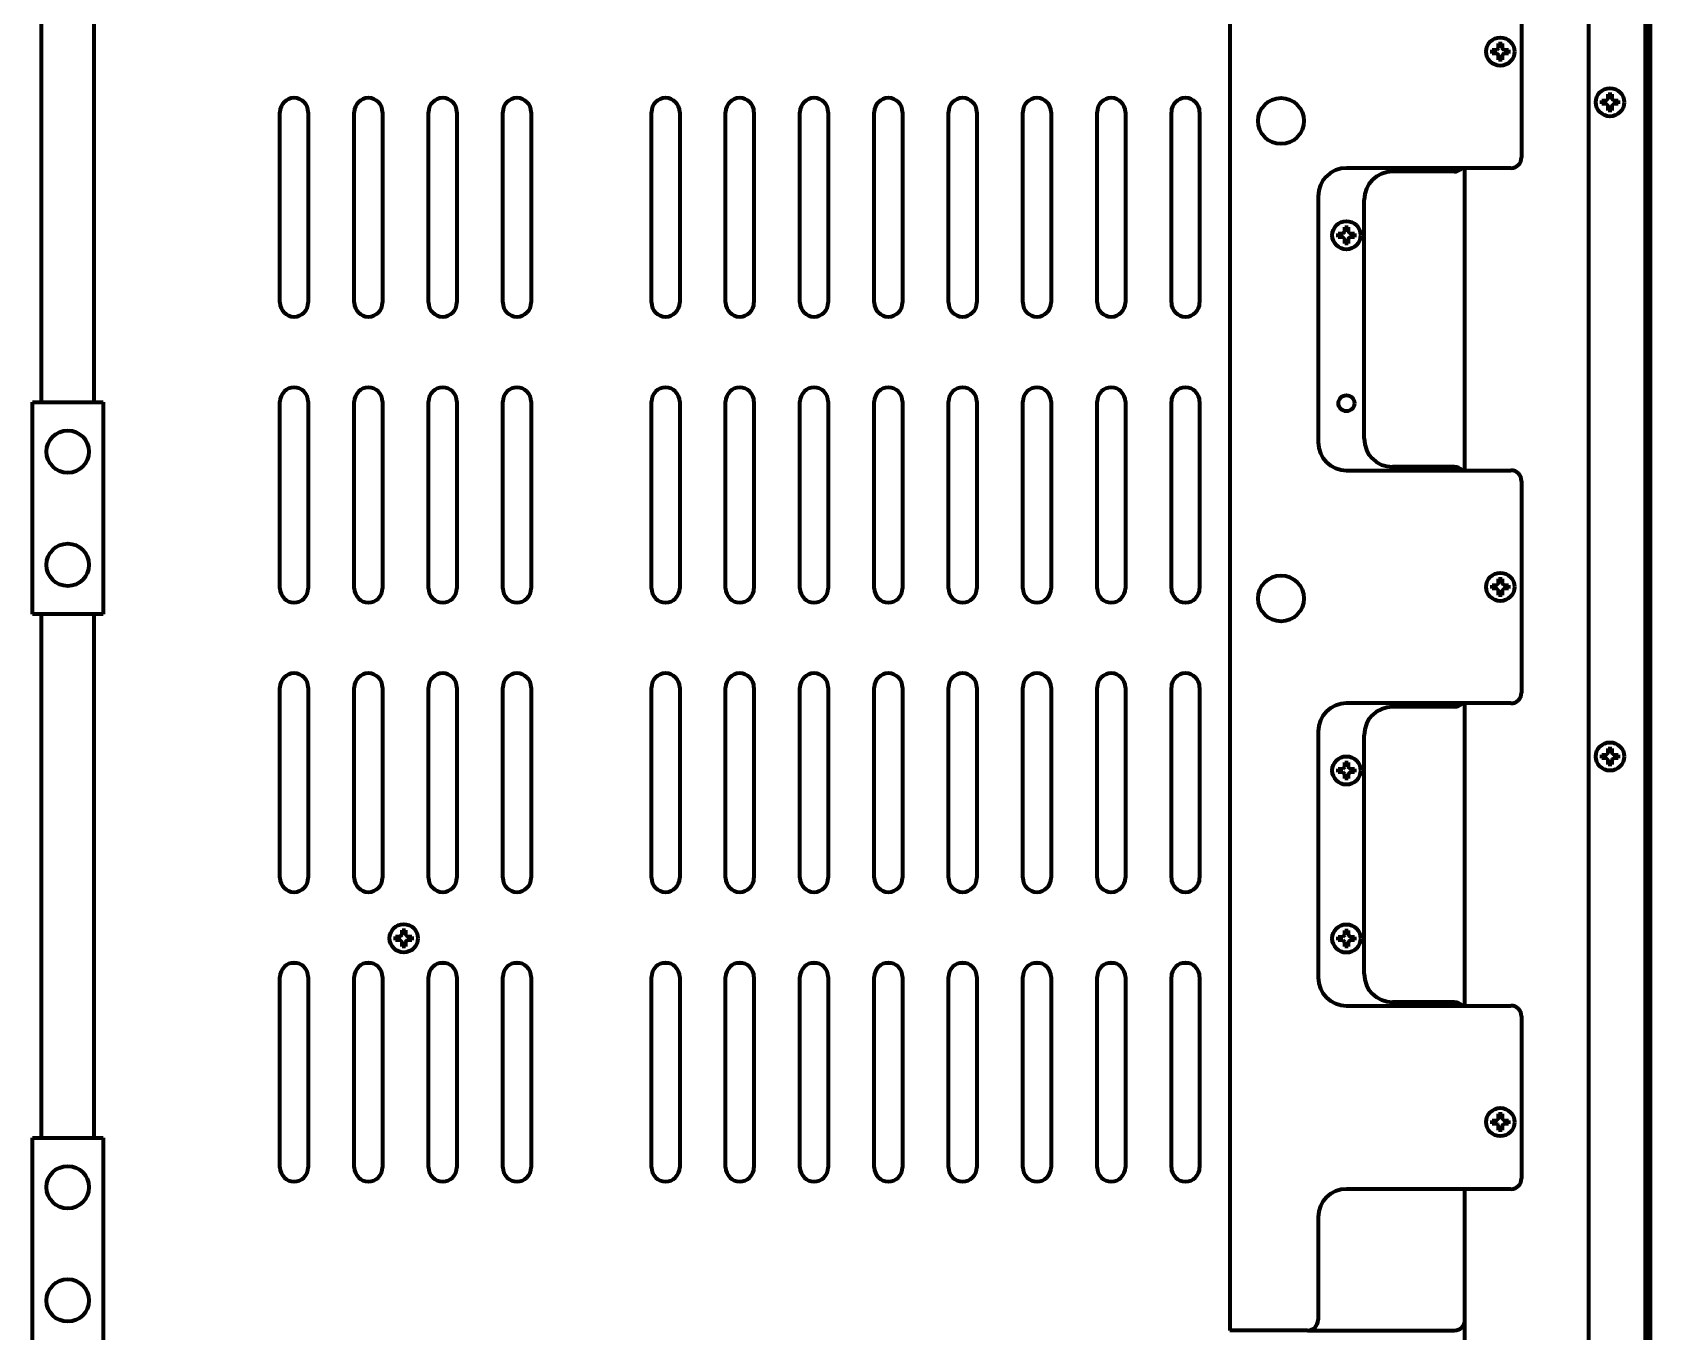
# Model space of a CAD drawing. Header units: inches. Extents: x -3022 to 7311, y 343 to 5680.
# Drawn here: x 3199.9 to 3657.4, y 4887.3 to 5254.6 of the extents above; entities that cross this region are included whole.
import ezdxf

# ---------------------------------------------------------------- set-up
doc = ezdxf.new("R2010")
doc.units = ezdxf.units.IN

msp = doc.modelspace()

# ---------------------------------------------------------------- linework, layer by layer
at = {"linetype": 'Continuous', "lineweight": 70}
for p, q in [((3538.42, 5510.9), (3538.42, 4887.6)), ((3656.74, 5496.1), (3656.74, 4926.13)), ((3657.42, 4925.13), (3657.42, 5499.1)), ((3655.92, 4622.11), (3655.92, 5426.1)), ((3639.92, 4622.11), (3639.92, 5424.1)), ((3620.92, 5279.12), (3620.92, 5219.28)), ((3612.62, 5249.2), (3612.62, 5249.7)), ((3612.62, 5248.7), (3612.62, 5249.2)), ((3617.22, 5249.7), (3617.22, 5249.2)), ((3617.22, 5249.2), (3617.22, 5248.7)), ((3643.62, 5234.9), (3643.62, 5235.4)), ((3643.62, 5234.4), (3643.62, 5234.9)), ((3648.22, 5235.4), (3648.22, 5234.9)), ((3648.22, 5234.9), (3648.22, 5234.4)), ((3269.92, 5178.24), (3269.92, 5232.1)), ((3277.92, 5232.1), (3277.92, 5178.24)), ((3290.92, 5178.24), (3290.92, 5232.1)), ((3298.92, 5232.1), (3298.92, 5178.24)), ((3311.92, 5178.24), (3311.92, 5232.1)), ((3319.92, 5232.1), (3319.92, 5178.24)), ((3332.92, 5178.24), (3332.92, 5232.1)), ((3340.92, 5232.1), (3340.92, 5178.24)), ((3374.92, 5178.24), (3374.92, 5232.1)), ((3382.92, 5232.1), (3382.92, 5178.24)), ((3395.92, 5178.24), (3395.92, 5232.1)), ((3403.92, 5232.1), (3403.92, 5178.24)), ((3416.92, 5178.24), (3416.92, 5232.1)), ((3424.92, 5232.1), (3424.92, 5178.24)), ((3437.92, 5178.24), (3437.92, 5232.1)), ((3445.92, 5232.1), (3445.92, 5178.24)), ((3458.92, 5178.24), (3458.92, 5232.1)), ((3466.92, 5232.1), (3466.92, 5178.24)), ((3479.92, 5178.24), (3479.92, 5232.1)), ((3487.92, 5232.1), (3487.92, 5178.24)), ((3500.92, 5178.24), (3500.92, 5232.1)), ((3508.92, 5232.1), (3508.92, 5178.24)), ((3521.92, 5178.24), (3521.92, 5232.1)), ((3529.92, 5232.1), (3529.92, 5178.24)), ((3617.92, 5216.28), (3571.42, 5216.28)), ((3604.92, 5130.77), (3604.92, 5216.27)), ((3601.92, 5215.28), (3584.42, 5215.28)), ((3563.42, 5208.28), (3563.42, 5138.78)), ((3576.42, 5139.78), (3576.42, 5207.28)), ((3569.12, 5197.28), (3569.12, 5197.78)), ((3569.12, 5196.78), (3569.12, 5197.28)), ((3573.72, 5197.78), (3573.72, 5197.28)), ((3573.72, 5197.28), (3573.72, 5196.78)), ((3199.92, 5150.1), (3201.62, 5150.1)), ((3199.92, 5090.1), (3199.92, 5150.1)), ((3201.62, 5150.1), (3218.22, 5150.1)), ((3218.22, 5150.1), (3219.92, 5150.1)), ((3219.92, 5150.1), (3219.92, 5090.1)), ((3269.92, 5097.43), (3269.92, 5150.24)), ((3277.92, 5150.24), (3277.92, 5097.43)), ((3290.92, 5097.43), (3290.92, 5150.24)), ((3298.92, 5150.24), (3298.92, 5097.43)), ((3311.92, 5097.43), (3311.92, 5150.24)), ((3319.92, 5150.24), (3319.92, 5097.43)), ((3332.92, 5097.43), (3332.92, 5150.24)), ((3340.92, 5150.24), (3340.92, 5097.43)), ((3374.92, 5097.43), (3374.92, 5150.24)), ((3382.92, 5150.24), (3382.92, 5097.43)), ((3395.92, 5097.43), (3395.92, 5150.24)), ((3403.92, 5150.24), (3403.92, 5097.43)), ((3416.92, 5097.43), (3416.92, 5150.24)), ((3424.92, 5150.24), (3424.92, 5097.43)), ((3437.92, 5097.43), (3437.92, 5150.24)), ((3445.92, 5150.24), (3445.92, 5097.43)), ((3458.92, 5097.43), (3458.92, 5150.24)), ((3466.92, 5150.24), (3466.92, 5097.43)), ((3479.92, 5097.43), (3479.92, 5150.24)), ((3487.92, 5150.24), (3487.92, 5097.43)), ((3500.92, 5097.43), (3500.92, 5150.24)), ((3508.92, 5150.24), (3508.92, 5097.43)), ((3521.92, 5097.43), (3521.92, 5150.24)), ((3529.92, 5150.24), (3529.92, 5097.43)), ((3571.42, 5130.78), (3617.92, 5130.78)), ((3601.92, 5131.78), (3584.42, 5131.78)), ((3620.92, 5127.78), (3620.92, 5067.94)), ((3612.62, 5097.86), (3612.62, 5098.36)), ((3612.62, 5097.36), (3612.62, 5097.86)), ((3617.22, 5098.36), (3617.22, 5097.86)), ((3617.22, 5097.86), (3617.22, 5097.36)), ((3201.62, 5090.1), (3199.92, 5090.1)), ((3218.22, 5090.1), (3201.62, 5090.1)), ((3219.92, 5090.1), (3218.22, 5090.1)), ((3269.92, 5015.57), (3269.92, 5069.43)), ((3277.92, 5069.43), (3277.92, 5015.57)), ((3290.92, 5015.57), (3290.92, 5069.43)), ((3298.92, 5069.43), (3298.92, 5015.57)), ((3311.92, 5015.57), (3311.92, 5069.43)), ((3319.92, 5069.43), (3319.92, 5015.57)), ((3332.92, 5015.57), (3332.92, 5069.43)), ((3340.92, 5069.43), (3340.92, 5015.57)), ((3374.92, 5015.57), (3374.92, 5069.43)), ((3382.92, 5069.43), (3382.92, 5015.57)), ((3395.92, 5015.57), (3395.92, 5069.43)), ((3403.92, 5069.43), (3403.92, 5015.57)), ((3416.92, 5015.57), (3416.92, 5069.43)), ((3424.92, 5069.43), (3424.92, 5015.57)), ((3437.92, 5015.57), (3437.92, 5069.43)), ((3445.92, 5069.43), (3445.92, 5015.57)), ((3458.92, 5015.57), (3458.92, 5069.43)), ((3466.92, 5069.43), (3466.92, 5015.57)), ((3479.92, 5015.57), (3479.92, 5069.43)), ((3487.92, 5069.43), (3487.92, 5015.57)), ((3500.92, 5015.57), (3500.92, 5069.43)), ((3508.92, 5069.43), (3508.92, 5015.57)), ((3521.92, 5015.57), (3521.92, 5069.43)), ((3529.92, 5069.43), (3529.92, 5015.57)), ((3617.92, 5064.94), (3571.42, 5064.94)), ((3604.92, 4979.43), (3604.92, 5064.92)), ((3601.92, 5063.94), (3584.42, 5063.94)), ((3563.42, 5056.94), (3563.42, 4987.44)), ((3576.42, 4988.44), (3576.42, 5055.94)), ((3569.12, 5045.94), (3569.12, 5046.44)), ((3573.72, 5046.44), (3573.72, 5045.94)), ((3643.62, 5049.9), (3643.62, 5050.4)), ((3643.62, 5049.4), (3643.62, 5049.9)), ((3648.22, 5050.4), (3648.22, 5049.9)), ((3648.22, 5049.9), (3648.22, 5049.4)), ((3569.12, 5045.44), (3569.12, 5045.94)), ((3573.72, 5045.94), (3573.72, 5045.44)), ((3302.62, 4998.5), (3302.62, 4999)), ((3302.62, 4998), (3302.62, 4998.5)), ((3307.22, 4999), (3307.22, 4998.5)), ((3307.22, 4998.5), (3307.22, 4998)), ((3569.12, 4998.44), (3569.12, 4998.94)), ((3569.12, 4997.94), (3569.12, 4998.44)), ((3573.72, 4998.94), (3573.72, 4998.44)), ((3573.72, 4998.44), (3573.72, 4997.94)), ((3274.65, 4991.5), (3273.17, 4991.5)), ((3295.65, 4991.5), (3294.16, 4991.5)), ((3316.66, 4991.5), (3315.16, 4991.5)), ((3337.66, 4991.5), (3336.17, 4991.5)), ((3379.66, 4991.5), (3378.16, 4991.5)), ((3400.66, 4991.5), (3399.17, 4991.5)), ((3421.65, 4991.5), (3420.17, 4991.5)), ((3442.65, 4991.5), (3441.17, 4991.5)), ((3463.66, 4991.5), (3462.16, 4991.5)), ((3484.66, 4991.5), (3483.17, 4991.5)), ((3505.65, 4991.5), (3504.17, 4991.5)), ((3526.65, 4991.5), (3525.16, 4991.5)), ((3269.92, 4933.71), (3269.92, 4987.57)), ((3277.92, 4987.57), (3277.92, 4933.71)), ((3290.92, 4933.71), (3290.92, 4987.57)), ((3298.92, 4987.57), (3298.92, 4933.71)), ((3311.92, 4933.71), (3311.92, 4987.57)), ((3319.92, 4987.57), (3319.92, 4933.71)), ((3332.92, 4933.71), (3332.92, 4987.57)), ((3340.92, 4987.57), (3340.92, 4933.71)), ((3374.92, 4933.71), (3374.92, 4987.57)), ((3382.92, 4987.57), (3382.92, 4933.71)), ((3395.92, 4933.71), (3395.92, 4987.57)), ((3403.92, 4987.57), (3403.92, 4933.71)), ((3416.92, 4933.71), (3416.92, 4987.57)), ((3424.92, 4987.57), (3424.92, 4933.71)), ((3437.92, 4933.71), (3437.92, 4987.57)), ((3445.92, 4987.57), (3445.92, 4933.71)), ((3458.92, 4933.71), (3458.92, 4987.57)), ((3466.92, 4987.57), (3466.92, 4933.71)), ((3479.92, 4933.71), (3479.92, 4987.57)), ((3487.92, 4987.57), (3487.92, 4933.71)), ((3500.92, 4933.71), (3500.92, 4987.57)), ((3508.92, 4987.57), (3508.92, 4933.71)), ((3521.92, 4933.71), (3521.92, 4987.57)), ((3529.92, 4987.57), (3529.92, 4933.71)), ((3571.42, 4979.44), (3617.92, 4979.44)), ((3601.92, 4980.44), (3584.42, 4980.44)), ((3620.92, 4976.44), (3620.92, 4930.6)), ((3612.62, 4946.52), (3612.62, 4947.02)), ((3612.62, 4946.02), (3612.62, 4946.52)), ((3617.22, 4947.02), (3617.22, 4946.52)), ((3617.22, 4946.52), (3617.22, 4946.02)), ((3199.92, 4942.1), (3201.62, 4942.1)), ((3199.92, 4882.1), (3199.92, 4942.1)), ((3201.62, 4942.1), (3218.22, 4942.1)), ((3218.22, 4942.1), (3219.92, 4942.1)), ((3219.92, 4942.1), (3219.92, 4882.1)), ((3617.92, 4927.6), (3571.42, 4927.6)), ((3604.92, 4622.1), (3604.92, 4927.61)), ((3655.92, 4925.13), (3656.79, 4925.13)), ((3655.92, 4925.1), (3656.79, 4925.1)), ((3656.74, 4924.1), (3656.74, 4622.1)), ((3657.42, 4925.13), (3656.79, 4925.13)), ((3657.42, 4925.1), (3656.79, 4925.1)), ((3657.42, 4925.13), (3657.42, 4925.13)), ((3657.42, 4925.1), (3657.42, 4925.1)), ((3657.42, 4622.1), (3657.42, 4925.1)), ((3563.42, 4919.6), (3563.42, 4890.6)), ((3544.42, 4887.6), (3538.42, 4887.6)), ((3560.42, 4887.6), (3544.42, 4887.6)), ((3560.42, 4887.6), (3601.92, 4887.6))]:
    msp.add_line(p, q, dxfattribs=at)
for centre, radius in [((3614.92, 5249.2), 4), ((3645.92, 5234.9), 4), ((3552.92, 5229.6), 6.5), ((3571.42, 5197.28), 4), ((3571.42, 5149.78), 2.25), ((3209.92, 5136.1), 6), ((3209.92, 5104.1), 6), ((3614.92, 5097.86), 4), ((3552.92, 5094.6), 6.5), ((3645.92, 5049.9), 4), ((3571.42, 5045.94), 4), ((3304.92, 4998.5), 4), ((3571.42, 4998.44), 4), ((3614.92, 4946.52), 4), ((3209.92, 4928.1), 6), ((3209.92, 4896.1), 6)]:
    msp.add_circle(centre, radius, dxfattribs=at)
for centre, radius, start, end in [((3273.92, 5232.1), 4, 0, 180), ((3294.92, 5232.1), 4, 0, 180), ((3315.92, 5232.1), 4, 0, 180), ((3336.92, 5232.1), 4, 0, 180), ((3378.92, 5232.1), 4, 0, 180), ((3399.92, 5232.1), 4, 0, 180), ((3420.92, 5232.1), 4, 0, 180), ((3441.92, 5232.1), 4, 0, 180), ((3462.92, 5232.1), 4, 0, 180), ((3483.92, 5232.1), 4, 0, 180), ((3504.92, 5232.1), 4, 0, 180), ((3525.92, 5232.1), 4, 0, 180), ((3571.42, 5208.28), 8, 90, 180), ((3601.92, 5218.28), 3, 270, 318.1584), ((3617.92, 5219.28), 3, 270, 0), ((3584.42, 5207.28), 8, 90, 180), ((3273.92, 5178.24), 4, 180, 0), ((3294.92, 5178.24), 4, 180, 0), ((3315.92, 5178.24), 4, 180, 0), ((3336.92, 5178.24), 4, 180, 0), ((3378.92, 5178.24), 4, 180, 0), ((3399.92, 5178.24), 4, 180, 0), ((3420.92, 5178.24), 4, 180, 0), ((3441.92, 5178.24), 4, 180, 0), ((3462.92, 5178.24), 4, 180, 0), ((3483.92, 5178.24), 4, 180, 0), ((3504.92, 5178.24), 4, 180, 0), ((3525.92, 5178.24), 4, 180, 0), ((3273.92, 5150.24), 4, 0, 180), ((3294.92, 5150.24), 4, 0, 180), ((3315.92, 5150.24), 4, 0, 180), ((3336.92, 5150.24), 4, 0, 180), ((3378.92, 5150.24), 4, 0, 180), ((3399.92, 5150.24), 4, 0, 180), ((3420.92, 5150.24), 4, 0, 180), ((3441.92, 5150.24), 4, 0, 180), ((3462.92, 5150.24), 4, 0, 180), ((3483.92, 5150.24), 4, 0, 180), ((3504.92, 5150.24), 4, 0, 180), ((3525.92, 5150.24), 4, 0, 180), ((3571.42, 5138.78), 8, 180, 270), ((3584.42, 5139.78), 8, 180, 270), ((3601.92, 5128.78), 3, 41.8106, 90), ((3617.92, 5127.78), 3, 0, 90), ((3273.92, 5097.43), 4, 180, 0), ((3294.92, 5097.43), 4, 180, 0), ((3315.92, 5097.43), 4, 180, 0), ((3336.92, 5097.43), 4, 180, 0), ((3378.92, 5097.43), 4, 180, 0), ((3399.92, 5097.43), 4, 180, 0), ((3420.92, 5097.43), 4, 180, 0), ((3441.92, 5097.43), 4, 180, 0), ((3462.92, 5097.43), 4, 180, 0), ((3483.92, 5097.43), 4, 180, 0), ((3504.92, 5097.43), 4, 180, 0), ((3525.92, 5097.43), 4, 180, 0), ((3273.92, 5069.43), 4, 0, 180), ((3294.92, 5069.43), 4, 0, 180), ((3315.92, 5069.43), 4, 0, 180), ((3336.92, 5069.43), 4, 0, 180), ((3378.92, 5069.43), 4, 0, 180), ((3399.92, 5069.43), 4, 0, 180), ((3420.92, 5069.43), 4, 0, 180), ((3441.92, 5069.43), 4, 0, 180), ((3462.92, 5069.43), 4, 0, 180), ((3483.92, 5069.43), 4, 0, 180), ((3504.92, 5069.43), 4, 0, 180), ((3525.92, 5069.43), 4, 0, 180), ((3571.42, 5056.94), 8, 90, 180), ((3601.92, 5066.94), 3, 270, 318.1584), ((3617.92, 5067.94), 3, 270, 0), ((3584.42, 5055.94), 8, 90, 180), ((3273.92, 5015.57), 4, 180, 0), ((3294.92, 5015.57), 4, 180, 0), ((3315.92, 5015.57), 4, 180, 0), ((3336.92, 5015.57), 4, 180, 0), ((3378.92, 5015.57), 4, 180, 0), ((3399.92, 5015.57), 4, 180, 0), ((3420.92, 5015.57), 4, 180, 0), ((3441.92, 5015.57), 4, 180, 0), ((3462.92, 5015.57), 4, 180, 0), ((3483.92, 5015.57), 4, 180, 0), ((3504.92, 5015.57), 4, 180, 0), ((3525.92, 5015.57), 4, 180, 0), ((3273.92, 4987.57), 4, 0, 180), ((3294.92, 4987.57), 4, 0, 180), ((3315.92, 4987.57), 4, 0, 180), ((3336.92, 4987.57), 4, 0, 180), ((3378.92, 4987.57), 4, 0, 180), ((3399.92, 4987.57), 4, 0, 180), ((3420.92, 4987.57), 4, 0, 180), ((3441.92, 4987.57), 4, 0, 180), ((3462.92, 4987.57), 4, 0, 180), ((3483.92, 4987.57), 4, 0, 180), ((3504.92, 4987.57), 4, 0, 180), ((3525.92, 4987.57), 4, 0, 180), ((3571.42, 4987.44), 8, 180, 270), ((3584.42, 4988.44), 8, 180, 270), ((3601.92, 4977.44), 3, 41.8106, 90), ((3617.92, 4976.44), 3, 0, 90), ((3273.92, 4933.71), 4, 180, 0), ((3294.92, 4933.71), 4, 180, 0), ((3315.92, 4933.71), 4, 180, 0), ((3336.92, 4933.71), 4, 180, 0), ((3378.92, 4933.71), 4, 180, 0), ((3399.92, 4933.71), 4, 180, 0), ((3420.92, 4933.71), 4, 180, 0), ((3441.92, 4933.71), 4, 180, 0), ((3462.92, 4933.71), 4, 180, 0), ((3483.92, 4933.71), 4, 180, 0), ((3504.92, 4933.71), 4, 180, 0), ((3525.92, 4933.71), 4, 180, 0), ((3571.42, 4919.6), 8, 90, 180), ((3617.92, 4930.6), 3, 270, 0), ((3560.42, 4890.6), 3, 270, 0), ((3601.92, 4890.6), 3, 270, 0)]:
    msp.add_arc(centre, radius, start, end, dxfattribs=at)
for centre, start_param, end_param in [((3656.79, 4926.13), 1.570796, 3.141593), ((3656.79, 4924.1), 0, 1.570796)]:
    msp.add_ellipse(centre, major_axis=(0, 1), ratio=0.052336, start_param=start_param, end_param=end_param, dxfattribs=at)
for points, knots in [([(3202.42, 5306.59), (3202.42, 5301.48), (3202.42, 5287.4), (3202.42, 5265.36), (3202.42, 5241.44), (3202.42, 5220.41), (3202.42, 5202.05), (3202.42, 5185.38), (3202.42, 5170.37), (3202.42, 5158.6), (3202.42, 5152.14), (3202.42, 5150.1)], [0, 0, 0, 0, 0.097982, 0.269911, 0.422504, 0.556507, 0.673158, 0.774364, 0.876066, 0.960909, 1, 1, 1, 1]), ([(3217.42, 5150.1), (3217.42, 5155.13), (3217.42, 5167.38), (3217.42, 5186.38), (3217.42, 5208.12), (3217.42, 5231.56), (3217.42, 5258.33), (3217.42, 5283.71), (3217.42, 5300.2), (3217.42, 5306.59)], [0, 0, 0, 0, 0.096478, 0.234774, 0.364273, 0.513298, 0.684052, 0.877415, 1, 1, 1, 1]), ([(3612.62, 5249.7), (3612.82, 5249.7), (3613.03, 5249.7), (3613.36, 5249.7), (3613.47, 5249.7), (3613.69, 5249.7), (3613.8, 5249.7), (3613.92, 5249.7)], [0, 0, 0, 0, 0.5, 0.5, 0.75, 0.75, 1, 1, 1, 1]), ([(3614.42, 5246.9), (3614.42, 5247.1), (3614.42, 5247.31), (3614.42, 5247.63), (3614.42, 5247.74), (3614.42, 5247.97), (3614.42, 5248.08), (3614.42, 5248.2)], [0, 0, 0, 0, 0.5, 0.5, 0.75, 0.75, 1, 1, 1, 1]), ([(3615.42, 5251.5), (3615.42, 5251.29), (3615.42, 5251.08), (3615.42, 5250.76), (3615.42, 5250.65), (3615.42, 5250.42), (3615.42, 5250.31), (3615.42, 5250.2)], [0, 0, 0, 0, 0.5, 0.5, 0.75, 0.75, 1, 1, 1, 1]), ([(3617.22, 5248.7), (3617.02, 5248.7), (3616.81, 5248.7), (3616.48, 5248.7), (3616.37, 5248.7), (3616.15, 5248.7), (3616.03, 5248.7), (3615.92, 5248.7)], [0, 0, 0, 0, 0.5, 0.5, 0.75, 0.75, 1, 1, 1, 1]), ([(3643.62, 5235.4), (3643.82, 5235.4), (3644.03, 5235.4), (3644.36, 5235.4), (3644.47, 5235.4), (3644.69, 5235.4), (3644.8, 5235.4), (3644.92, 5235.4)], [0, 0, 0, 0, 0.5, 0.5, 0.75, 0.75, 1, 1, 1, 1]), ([(3645.42, 5232.6), (3645.42, 5232.8), (3645.42, 5233.01), (3645.42, 5233.34), (3645.42, 5233.45), (3645.42, 5233.67), (3645.42, 5233.78), (3645.42, 5233.9)], [0, 0, 0, 0, 0.5, 0.5, 0.75, 0.75, 1, 1, 1, 1]), ([(3646.42, 5237.2), (3646.42, 5237), (3646.42, 5236.79), (3646.42, 5236.46), (3646.42, 5236.35), (3646.42, 5236.13), (3646.42, 5236.01), (3646.42, 5235.9)], [0, 0, 0, 0, 0.5, 0.5, 0.75, 0.75, 1, 1, 1, 1]), ([(3648.22, 5234.4), (3648.02, 5234.4), (3647.81, 5234.4), (3647.48, 5234.4), (3647.37, 5234.4), (3647.15, 5234.4), (3647.03, 5234.4), (3646.92, 5234.4)], [0, 0, 0, 0, 0.5, 0.5, 0.75, 0.75, 1, 1, 1, 1]), ([(3569.12, 5197.78), (3569.32, 5197.78), (3569.53, 5197.78), (3569.86, 5197.78), (3569.97, 5197.78), (3570.19, 5197.78), (3570.3, 5197.78), (3570.42, 5197.78)], [0, 0, 0, 0, 0.5, 0.5, 0.75, 0.75, 1, 1, 1, 1]), ([(3571.92, 5199.58), (3571.92, 5199.37), (3571.92, 5199.16), (3571.92, 5198.84), (3571.92, 5198.73), (3571.92, 5198.51), (3571.92, 5198.39), (3571.92, 5198.28)], [0, 0, 0, 0, 0.5, 0.5, 0.75, 0.75, 1, 1, 1, 1]), ([(3570.92, 5194.98), (3570.92, 5195.18), (3570.92, 5195.39), (3570.92, 5195.71), (3570.92, 5195.82), (3570.92, 5196.05), (3570.92, 5196.16), (3570.92, 5196.28)], [0, 0, 0, 0, 0.5, 0.5, 0.75, 0.75, 1, 1, 1, 1]), ([(3573.72, 5196.78), (3573.52, 5196.78), (3573.31, 5196.78), (3572.98, 5196.78), (3572.87, 5196.78), (3572.65, 5196.78), (3572.53, 5196.78), (3572.42, 5196.78)], [0, 0, 0, 0, 0.5, 0.5, 0.75, 0.75, 1, 1, 1, 1]), ([(3612.62, 5098.36), (3612.82, 5098.36), (3613.03, 5098.36), (3613.36, 5098.36), (3613.47, 5098.36), (3613.69, 5098.36), (3613.8, 5098.36), (3613.92, 5098.36)], [0, 0, 0, 0, 0.5, 0.5, 0.75, 0.75, 1, 1, 1, 1]), ([(3614.42, 5095.56), (3614.42, 5095.76), (3614.42, 5095.97), (3614.42, 5096.3), (3614.42, 5096.41), (3614.42, 5096.63), (3614.42, 5096.74), (3614.42, 5096.86)], [0, 0, 0, 0, 0.5, 0.5, 0.75, 0.75, 1, 1, 1, 1]), ([(3615.42, 5100.16), (3615.42, 5099.96), (3615.42, 5099.75), (3615.42, 5099.42), (3615.42, 5099.31), (3615.42, 5099.09), (3615.42, 5098.97), (3615.42, 5098.86)], [0, 0, 0, 0, 0.5, 0.5, 0.75, 0.75, 1, 1, 1, 1]), ([(3617.22, 5097.36), (3617.02, 5097.36), (3616.81, 5097.36), (3616.48, 5097.36), (3616.37, 5097.36), (3616.15, 5097.36), (3616.03, 5097.36), (3615.92, 5097.36)], [0, 0, 0, 0, 0.5, 0.5, 0.75, 0.75, 1, 1, 1, 1]), ([(3202.42, 5090.1), (3202.42, 5088.15), (3202.42, 5070.13), (3202.42, 5041.64), (3202.42, 5004.58), (3202.42, 4973.27), (3202.42, 4952.43), (3202.42, 4942.1)], [0, 0, 0, 0, 0.039438, 0.365346, 0.577506, 0.790692, 1, 1, 1, 1]), ([(3217.42, 4942.1), (3217.42, 4951.07), (3217.42, 4976.43), (3217.42, 5010.99), (3217.42, 5045.6), (3217.42, 5069.57), (3217.42, 5084.34), (3217.42, 5090.1)], [0, 0, 0, 0, 0.181844, 0.514055, 0.700602, 0.883305, 1, 1, 1, 1]), ([(3646.42, 5052.2), (3646.42, 5052), (3646.42, 5051.79), (3646.42, 5051.46), (3646.42, 5051.35), (3646.42, 5051.13), (3646.42, 5051.01), (3646.42, 5050.9)], [0, 0, 0, 0, 0.5, 0.5, 0.75, 0.75, 1, 1, 1, 1]), ([(3569.12, 5046.44), (3569.32, 5046.44), (3569.53, 5046.44), (3569.86, 5046.44), (3569.97, 5046.44), (3570.19, 5046.44), (3570.3, 5046.44), (3570.42, 5046.44)], [0, 0, 0, 0, 0.5, 0.5, 0.75, 0.75, 1, 1, 1, 1]), ([(3571.92, 5048.24), (3571.92, 5048.03), (3571.92, 5047.82), (3571.92, 5047.5), (3571.92, 5047.39), (3571.92, 5047.17), (3571.92, 5047.05), (3571.92, 5046.94)], [0, 0, 0, 0, 0.5, 0.5, 0.75, 0.75, 1, 1, 1, 1]), ([(3643.62, 5050.4), (3643.82, 5050.4), (3644.03, 5050.4), (3644.36, 5050.4), (3644.47, 5050.4), (3644.69, 5050.4), (3644.8, 5050.4), (3644.92, 5050.4)], [0, 0, 0, 0, 0.5, 0.5, 0.75, 0.75, 1, 1, 1, 1]), ([(3645.42, 5047.6), (3645.42, 5047.8), (3645.42, 5048.01), (3645.42, 5048.34), (3645.42, 5048.45), (3645.42, 5048.67), (3645.42, 5048.78), (3645.42, 5048.9)], [0, 0, 0, 0, 0.5, 0.5, 0.75, 0.75, 1, 1, 1, 1]), ([(3648.22, 5049.4), (3648.02, 5049.4), (3647.81, 5049.4), (3647.48, 5049.4), (3647.37, 5049.4), (3647.15, 5049.4), (3647.03, 5049.4), (3646.92, 5049.4)], [0, 0, 0, 0, 0.5, 0.5, 0.75, 0.75, 1, 1, 1, 1]), ([(3570.92, 5043.64), (3570.92, 5043.84), (3570.92, 5044.05), (3570.92, 5044.37), (3570.92, 5044.48), (3570.92, 5044.71), (3570.92, 5044.82), (3570.92, 5044.94)], [0, 0, 0, 0, 0.5, 0.5, 0.75, 0.75, 1, 1, 1, 1]), ([(3573.72, 5045.44), (3573.52, 5045.44), (3573.31, 5045.44), (3572.98, 5045.44), (3572.87, 5045.44), (3572.65, 5045.44), (3572.53, 5045.44), (3572.42, 5045.44)], [0, 0, 0, 0, 0.5, 0.5, 0.75, 0.75, 1, 1, 1, 1]), ([(3305.42, 5000.8), (3305.42, 5000.6), (3305.42, 5000.39), (3305.42, 5000.06), (3305.42, 4999.95), (3305.42, 4999.73), (3305.42, 4999.61), (3305.42, 4999.5)], [0, 0, 0, 0, 0.5, 0.5, 0.75, 0.75, 1, 1, 1, 1]), ([(3571.92, 5000.74), (3571.92, 5000.54), (3571.92, 5000.33), (3571.92, 5000), (3571.92, 4999.89), (3571.92, 4999.67), (3571.92, 4999.55), (3571.92, 4999.44)], [0, 0, 0, 0, 0.5, 0.5, 0.75, 0.75, 1, 1, 1, 1]), ([(3302.62, 4999), (3302.82, 4999), (3303.03, 4999), (3303.36, 4999), (3303.47, 4999), (3303.69, 4999), (3303.8, 4999), (3303.92, 4999)], [0, 0, 0, 0, 0.5, 0.5, 0.75, 0.75, 1, 1, 1, 1]), ([(3304.42, 4996.2), (3304.42, 4996.4), (3304.42, 4996.61), (3304.42, 4996.94), (3304.42, 4997.05), (3304.42, 4997.27), (3304.42, 4997.38), (3304.42, 4997.5)], [0, 0, 0, 0, 0.5, 0.5, 0.75, 0.75, 1, 1, 1, 1]), ([(3307.22, 4998), (3307.02, 4998), (3306.81, 4998), (3306.48, 4998), (3306.37, 4998), (3306.15, 4998), (3306.03, 4998), (3305.92, 4998)], [0, 0, 0, 0, 0.5, 0.5, 0.75, 0.75, 1, 1, 1, 1]), ([(3569.12, 4998.94), (3569.32, 4998.94), (3569.53, 4998.94), (3569.86, 4998.94), (3569.97, 4998.94), (3570.19, 4998.94), (3570.3, 4998.94), (3570.42, 4998.94)], [0, 0, 0, 0, 0.5, 0.5, 0.75, 0.75, 1, 1, 1, 1]), ([(3570.92, 4996.14), (3570.92, 4996.34), (3570.92, 4996.55), (3570.92, 4996.88), (3570.92, 4996.99), (3570.92, 4997.21), (3570.92, 4997.32), (3570.92, 4997.44)], [0, 0, 0, 0, 0.5, 0.5, 0.75, 0.75, 1, 1, 1, 1]), ([(3573.72, 4997.94), (3573.52, 4997.94), (3573.31, 4997.94), (3572.98, 4997.94), (3572.87, 4997.94), (3572.65, 4997.94), (3572.53, 4997.94), (3572.42, 4997.94)], [0, 0, 0, 0, 0.5, 0.5, 0.75, 0.75, 1, 1, 1, 1]), ([(3612.62, 4947.02), (3612.82, 4947.02), (3613.03, 4947.02), (3613.36, 4947.02), (3613.47, 4947.02), (3613.69, 4947.02), (3613.8, 4947.02), (3613.92, 4947.02)], [0, 0, 0, 0, 0.5, 0.5, 0.75, 0.75, 1, 1, 1, 1]), ([(3615.42, 4948.82), (3615.42, 4948.62), (3615.42, 4948.41), (3615.42, 4948.08), (3615.42, 4947.97), (3615.42, 4947.75), (3615.42, 4947.63), (3615.42, 4947.52)], [0, 0, 0, 0, 0.5, 0.5, 0.75, 0.75, 1, 1, 1, 1]), ([(3617.22, 4946.02), (3617.02, 4946.02), (3616.81, 4946.02), (3616.48, 4946.02), (3616.37, 4946.02), (3616.15, 4946.02), (3616.03, 4946.02), (3615.92, 4946.02)], [0, 0, 0, 0, 0.5, 0.5, 0.75, 0.75, 1, 1, 1, 1]), ([(3614.42, 4944.22), (3614.42, 4944.42), (3614.42, 4944.63), (3614.42, 4944.96), (3614.42, 4945.07), (3614.42, 4945.29), (3614.42, 4945.4), (3614.42, 4945.52)], [0, 0, 0, 0, 0.5, 0.5, 0.75, 0.75, 1, 1, 1, 1])]:
    msp.add_open_spline(points, degree=3, knots=knots, dxfattribs=at)
for points in [[(3613.92, 5248.7), (3613.86, 5248.7), (3613.76, 5248.7), (3613.59, 5248.7), (3613.44, 5248.7), (3613.28, 5248.7), (3613.13, 5248.7), (3612.97, 5248.7), (3612.81, 5248.7), (3612.68, 5248.7), (3612.62, 5248.7)], [(3613.92, 5249.7), (3613.94, 5249.72), (3613.99, 5249.77), (3614.06, 5249.84), (3614.13, 5249.91), (3614.2, 5249.98), (3614.27, 5250.05), (3614.35, 5250.12), (3614.39, 5250.17), (3614.42, 5250.2)], [(3614.42, 5248.2), (3614.39, 5248.22), (3614.34, 5248.27), (3614.27, 5248.35), (3614.2, 5248.42), (3614.13, 5248.49), (3614.06, 5248.56), (3613.99, 5248.63), (3613.94, 5248.67), (3613.92, 5248.7)], [(3614.42, 5250.2), (3614.42, 5250.25), (3614.42, 5250.36), (3614.42, 5250.52), (3614.42, 5250.68), (3614.42, 5250.83), (3614.42, 5250.99), (3614.42, 5251.14), (3614.42, 5251.31), (3614.42, 5251.43), (3614.42, 5251.5)], [(3614.42, 5251.5), (3614.58, 5251.5), (3614.92, 5251.5), (3615.25, 5251.5), (3615.42, 5251.5)], [(3615.42, 5250.2), (3615.44, 5250.17), (3615.5, 5250.12), (3615.57, 5250.04), (3615.64, 5249.97), (3615.71, 5249.9), (3615.78, 5249.83), (3615.85, 5249.76), (3615.89, 5249.72), (3615.92, 5249.7)], [(3615.92, 5248.7), (3615.89, 5248.67), (3615.85, 5248.62), (3615.78, 5248.55), (3615.7, 5248.48), (3615.63, 5248.41), (3615.56, 5248.34), (3615.49, 5248.27), (3615.44, 5248.22), (3615.42, 5248.2)], [(3615.42, 5248.2), (3615.42, 5248.14), (3615.42, 5248.03), (3615.42, 5247.87), (3615.42, 5247.71), (3615.42, 5247.56), (3615.42, 5247.41), (3615.42, 5247.25), (3615.42, 5247.08), (3615.42, 5246.96), (3615.42, 5246.9)], [(3615.92, 5249.7), (3615.97, 5249.7), (3616.08, 5249.7), (3616.24, 5249.7), (3616.4, 5249.7), (3616.56, 5249.7), (3616.71, 5249.7), (3616.86, 5249.7), (3617.03, 5249.7), (3617.15, 5249.7), (3617.22, 5249.7)], [(3615.42, 5246.9), (3615.25, 5246.9), (3614.92, 5246.9), (3614.58, 5246.9), (3614.42, 5246.9)], [(3644.92, 5234.4), (3644.86, 5234.4), (3644.76, 5234.4), (3644.59, 5234.4), (3644.44, 5234.4), (3644.28, 5234.4), (3644.13, 5234.4), (3643.97, 5234.4), (3643.81, 5234.4), (3643.68, 5234.4), (3643.62, 5234.4)], [(3644.92, 5235.4), (3644.94, 5235.42), (3644.99, 5235.47), (3645.06, 5235.54), (3645.13, 5235.61), (3645.2, 5235.68), (3645.27, 5235.75), (3645.35, 5235.83), (3645.39, 5235.87), (3645.42, 5235.9)], [(3645.42, 5233.9), (3645.39, 5233.92), (3645.34, 5233.98), (3645.27, 5234.05), (3645.2, 5234.12), (3645.13, 5234.19), (3645.06, 5234.26), (3644.99, 5234.33), (3644.94, 5234.38), (3644.92, 5234.4)], [(3645.42, 5235.9), (3645.42, 5235.95), (3645.42, 5236.06), (3645.42, 5236.22), (3645.42, 5236.38), (3645.42, 5236.54), (3645.42, 5236.69), (3645.42, 5236.84), (3645.42, 5237.01), (3645.42, 5237.13), (3645.42, 5237.2)], [(3645.42, 5237.2), (3645.58, 5237.2), (3645.92, 5237.2), (3646.25, 5237.2), (3646.42, 5237.2)], [(3646.42, 5235.9), (3646.44, 5235.87), (3646.5, 5235.82), (3646.57, 5235.75), (3646.64, 5235.68), (3646.71, 5235.61), (3646.78, 5235.54), (3646.85, 5235.47), (3646.89, 5235.42), (3646.92, 5235.4)], [(3646.92, 5234.4), (3646.89, 5234.37), (3646.85, 5234.33), (3646.78, 5234.26), (3646.7, 5234.18), (3646.63, 5234.11), (3646.56, 5234.04), (3646.49, 5233.97), (3646.44, 5233.92), (3646.42, 5233.9)], [(3646.42, 5233.9), (3646.42, 5233.84), (3646.42, 5233.74), (3646.42, 5233.57), (3646.42, 5233.42), (3646.42, 5233.26), (3646.42, 5233.11), (3646.42, 5232.95), (3646.42, 5232.79), (3646.42, 5232.66), (3646.42, 5232.6)], [(3646.92, 5235.4), (3646.97, 5235.4), (3647.08, 5235.4), (3647.24, 5235.4), (3647.4, 5235.4), (3647.56, 5235.4), (3647.71, 5235.4), (3647.86, 5235.4), (3648.03, 5235.4), (3648.15, 5235.4), (3648.22, 5235.4)], [(3646.42, 5232.6), (3646.25, 5232.6), (3645.92, 5232.6), (3645.58, 5232.6), (3645.42, 5232.6)], [(3570.42, 5197.78), (3570.44, 5197.8), (3570.49, 5197.85), (3570.56, 5197.92), (3570.63, 5197.99), (3570.7, 5198.06), (3570.77, 5198.13), (3570.85, 5198.21), (3570.89, 5198.25), (3570.92, 5198.28)], [(3570.92, 5198.28), (3570.92, 5198.33), (3570.92, 5198.44), (3570.92, 5198.6), (3570.92, 5198.76), (3570.92, 5198.92), (3570.92, 5199.07), (3570.92, 5199.22), (3570.92, 5199.39), (3570.92, 5199.51), (3570.92, 5199.58)], [(3570.92, 5199.58), (3571.08, 5199.58), (3571.42, 5199.58), (3571.75, 5199.58), (3571.92, 5199.58)], [(3571.92, 5198.28), (3571.94, 5198.25), (3572, 5198.2), (3572.07, 5198.13), (3572.14, 5198.05), (3572.21, 5197.98), (3572.28, 5197.91), (3572.35, 5197.85), (3572.39, 5197.8), (3572.42, 5197.78)], [(3572.42, 5197.78), (3572.47, 5197.78), (3572.58, 5197.78), (3572.74, 5197.78), (3572.9, 5197.78), (3573.06, 5197.78), (3573.21, 5197.78), (3573.36, 5197.78), (3573.53, 5197.78), (3573.65, 5197.78), (3573.72, 5197.78)], [(3570.42, 5196.78), (3570.36, 5196.78), (3570.26, 5196.78), (3570.09, 5196.78), (3569.94, 5196.78), (3569.78, 5196.78), (3569.63, 5196.78), (3569.47, 5196.78), (3569.31, 5196.78), (3569.18, 5196.78), (3569.12, 5196.78)], [(3570.92, 5196.28), (3570.89, 5196.3), (3570.84, 5196.35), (3570.77, 5196.43), (3570.7, 5196.5), (3570.63, 5196.57), (3570.56, 5196.64), (3570.49, 5196.71), (3570.44, 5196.75), (3570.42, 5196.78)], [(3571.92, 5194.98), (3571.75, 5194.98), (3571.42, 5194.98), (3571.08, 5194.98), (3570.92, 5194.98)], [(3572.42, 5196.78), (3572.39, 5196.75), (3572.35, 5196.71), (3572.28, 5196.63), (3572.2, 5196.56), (3572.13, 5196.49), (3572.06, 5196.42), (3571.99, 5196.35), (3571.94, 5196.3), (3571.92, 5196.28)], [(3571.92, 5196.28), (3571.92, 5196.22), (3571.92, 5196.11), (3571.92, 5195.95), (3571.92, 5195.79), (3571.92, 5195.64), (3571.92, 5195.49), (3571.92, 5195.33), (3571.92, 5195.16), (3571.92, 5195.04), (3571.92, 5194.98)], [(3613.92, 5097.36), (3613.86, 5097.36), (3613.76, 5097.36), (3613.59, 5097.36), (3613.44, 5097.36), (3613.28, 5097.36), (3613.13, 5097.36), (3612.97, 5097.36), (3612.81, 5097.36), (3612.68, 5097.36), (3612.62, 5097.36)], [(3613.92, 5098.36), (3613.94, 5098.38), (3613.99, 5098.43), (3614.06, 5098.5), (3614.13, 5098.57), (3614.2, 5098.64), (3614.27, 5098.71), (3614.35, 5098.79), (3614.39, 5098.83), (3614.42, 5098.86)], [(3614.42, 5096.86), (3614.39, 5096.88), (3614.34, 5096.94), (3614.27, 5097.01), (3614.2, 5097.08), (3614.13, 5097.15), (3614.06, 5097.22), (3613.99, 5097.29), (3613.94, 5097.34), (3613.92, 5097.36)], [(3614.42, 5098.86), (3614.42, 5098.91), (3614.42, 5099.02), (3614.42, 5099.18), (3614.42, 5099.34), (3614.42, 5099.5), (3614.42, 5099.65), (3614.42, 5099.8), (3614.42, 5099.97), (3614.42, 5100.09), (3614.42, 5100.16)], [(3614.42, 5100.16), (3614.58, 5100.16), (3614.92, 5100.16), (3615.25, 5100.16), (3615.42, 5100.16)], [(3615.42, 5098.86), (3615.44, 5098.83), (3615.5, 5098.78), (3615.57, 5098.71), (3615.64, 5098.64), (3615.71, 5098.57), (3615.78, 5098.5), (3615.85, 5098.43), (3615.89, 5098.38), (3615.92, 5098.36)], [(3615.92, 5097.36), (3615.89, 5097.33), (3615.85, 5097.29), (3615.78, 5097.22), (3615.7, 5097.14), (3615.63, 5097.07), (3615.56, 5097), (3615.49, 5096.93), (3615.44, 5096.88), (3615.42, 5096.86)], [(3615.42, 5096.86), (3615.42, 5096.8), (3615.42, 5096.7), (3615.42, 5096.53), (3615.42, 5096.38), (3615.42, 5096.22), (3615.42, 5096.07), (3615.42, 5095.91), (3615.42, 5095.75), (3615.42, 5095.62), (3615.42, 5095.56)], [(3615.92, 5098.36), (3615.97, 5098.36), (3616.08, 5098.36), (3616.24, 5098.36), (3616.4, 5098.36), (3616.56, 5098.36), (3616.71, 5098.36), (3616.86, 5098.36), (3617.03, 5098.36), (3617.15, 5098.36), (3617.22, 5098.36)], [(3615.42, 5095.56), (3615.25, 5095.56), (3614.92, 5095.56), (3614.58, 5095.56), (3614.42, 5095.56)], [(3644.92, 5050.4), (3644.94, 5050.42), (3644.99, 5050.47), (3645.06, 5050.54), (3645.13, 5050.61), (3645.2, 5050.68), (3645.27, 5050.75), (3645.35, 5050.83), (3645.39, 5050.87), (3645.42, 5050.9)], [(3645.42, 5050.9), (3645.42, 5050.95), (3645.42, 5051.06), (3645.42, 5051.22), (3645.42, 5051.38), (3645.42, 5051.54), (3645.42, 5051.69), (3645.42, 5051.84), (3645.42, 5052.01), (3645.42, 5052.13), (3645.42, 5052.2)], [(3645.42, 5052.2), (3645.58, 5052.2), (3645.92, 5052.2), (3646.25, 5052.2), (3646.42, 5052.2)], [(3646.42, 5050.9), (3646.44, 5050.87), (3646.5, 5050.82), (3646.57, 5050.75), (3646.64, 5050.68), (3646.71, 5050.61), (3646.78, 5050.54), (3646.85, 5050.47), (3646.89, 5050.42), (3646.92, 5050.4)], [(3570.42, 5046.44), (3570.44, 5046.46), (3570.49, 5046.51), (3570.56, 5046.58), (3570.63, 5046.65), (3570.7, 5046.72), (3570.77, 5046.79), (3570.85, 5046.87), (3570.89, 5046.91), (3570.92, 5046.94)], [(3570.92, 5046.94), (3570.92, 5046.99), (3570.92, 5047.1), (3570.92, 5047.26), (3570.92, 5047.42), (3570.92, 5047.58), (3570.92, 5047.73), (3570.92, 5047.88), (3570.92, 5048.05), (3570.92, 5048.17), (3570.92, 5048.24)], [(3570.92, 5048.24), (3571.08, 5048.24), (3571.42, 5048.24), (3571.75, 5048.24), (3571.92, 5048.24)], [(3571.92, 5046.94), (3571.94, 5046.91), (3572, 5046.86), (3572.07, 5046.79), (3572.14, 5046.71), (3572.21, 5046.64), (3572.28, 5046.57), (3572.35, 5046.51), (3572.39, 5046.46), (3572.42, 5046.44)], [(3572.42, 5046.44), (3572.47, 5046.44), (3572.58, 5046.44), (3572.74, 5046.44), (3572.9, 5046.44), (3573.06, 5046.44), (3573.21, 5046.44), (3573.36, 5046.44), (3573.53, 5046.44), (3573.65, 5046.44), (3573.72, 5046.44)], [(3644.92, 5049.4), (3644.86, 5049.4), (3644.76, 5049.4), (3644.59, 5049.4), (3644.44, 5049.4), (3644.28, 5049.4), (3644.13, 5049.4), (3643.97, 5049.4), (3643.81, 5049.4), (3643.68, 5049.4), (3643.62, 5049.4)], [(3645.42, 5048.9), (3645.39, 5048.92), (3645.34, 5048.98), (3645.27, 5049.05), (3645.2, 5049.12), (3645.13, 5049.19), (3645.06, 5049.26), (3644.99, 5049.33), (3644.94, 5049.38), (3644.92, 5049.4)], [(3646.42, 5047.6), (3646.25, 5047.6), (3645.92, 5047.6), (3645.58, 5047.6), (3645.42, 5047.6)], [(3646.92, 5049.4), (3646.89, 5049.37), (3646.85, 5049.33), (3646.78, 5049.26), (3646.7, 5049.18), (3646.63, 5049.11), (3646.56, 5049.04), (3646.49, 5048.97), (3646.44, 5048.92), (3646.42, 5048.9)], [(3646.42, 5048.9), (3646.42, 5048.84), (3646.42, 5048.74), (3646.42, 5048.57), (3646.42, 5048.42), (3646.42, 5048.26), (3646.42, 5048.11), (3646.42, 5047.95), (3646.42, 5047.79), (3646.42, 5047.66), (3646.42, 5047.6)], [(3646.92, 5050.4), (3646.97, 5050.4), (3647.08, 5050.4), (3647.24, 5050.4), (3647.4, 5050.4), (3647.56, 5050.4), (3647.71, 5050.4), (3647.86, 5050.4), (3648.03, 5050.4), (3648.15, 5050.4), (3648.22, 5050.4)], [(3570.42, 5045.44), (3570.36, 5045.44), (3570.26, 5045.44), (3570.09, 5045.44), (3569.94, 5045.44), (3569.78, 5045.44), (3569.63, 5045.44), (3569.47, 5045.44), (3569.31, 5045.44), (3569.18, 5045.44), (3569.12, 5045.44)], [(3570.92, 5044.94), (3570.89, 5044.96), (3570.84, 5045.01), (3570.77, 5045.09), (3570.7, 5045.16), (3570.63, 5045.23), (3570.56, 5045.3), (3570.49, 5045.37), (3570.44, 5045.41), (3570.42, 5045.44)], [(3571.92, 5043.64), (3571.75, 5043.64), (3571.42, 5043.64), (3571.08, 5043.64), (3570.92, 5043.64)], [(3572.42, 5045.44), (3572.39, 5045.41), (3572.35, 5045.37), (3572.28, 5045.29), (3572.2, 5045.22), (3572.13, 5045.15), (3572.06, 5045.08), (3571.99, 5045.01), (3571.94, 5044.96), (3571.92, 5044.94)], [(3571.92, 5044.94), (3571.92, 5044.88), (3571.92, 5044.77), (3571.92, 5044.61), (3571.92, 5044.45), (3571.92, 5044.3), (3571.92, 5044.15), (3571.92, 5043.99), (3571.92, 5043.82), (3571.92, 5043.7), (3571.92, 5043.64)], [(3304.42, 4999.5), (3304.42, 4999.55), (3304.42, 4999.66), (3304.42, 4999.82), (3304.42, 4999.98), (3304.42, 5000.14), (3304.42, 5000.29), (3304.42, 5000.44), (3304.42, 5000.61), (3304.42, 5000.73), (3304.42, 5000.8)], [(3304.42, 5000.8), (3304.58, 5000.8), (3304.92, 5000.8), (3305.25, 5000.8), (3305.42, 5000.8)], [(3570.92, 4999.44), (3570.92, 4999.49), (3570.92, 4999.6), (3570.92, 4999.76), (3570.92, 4999.92), (3570.92, 5000.08), (3570.92, 5000.23), (3570.92, 5000.38), (3570.92, 5000.55), (3570.92, 5000.67), (3570.92, 5000.74)], [(3570.92, 5000.74), (3571.08, 5000.74), (3571.42, 5000.74), (3571.75, 5000.74), (3571.92, 5000.74)], [(3303.92, 4998), (3303.86, 4998), (3303.76, 4998), (3303.59, 4998), (3303.44, 4998), (3303.28, 4998), (3303.13, 4998), (3302.97, 4998), (3302.81, 4998), (3302.68, 4998), (3302.62, 4998)], [(3303.92, 4999), (3303.94, 4999.02), (3303.99, 4999.07), (3304.06, 4999.14), (3304.13, 4999.21), (3304.2, 4999.28), (3304.27, 4999.35), (3304.35, 4999.43), (3304.39, 4999.47), (3304.42, 4999.5)], [(3304.42, 4997.5), (3304.39, 4997.52), (3304.34, 4997.58), (3304.27, 4997.65), (3304.2, 4997.72), (3304.13, 4997.79), (3304.06, 4997.86), (3303.99, 4997.93), (3303.94, 4997.98), (3303.92, 4998)], [(3305.42, 4996.2), (3305.25, 4996.2), (3304.92, 4996.2), (3304.58, 4996.2), (3304.42, 4996.2)], [(3305.42, 4999.5), (3305.44, 4999.47), (3305.5, 4999.42), (3305.57, 4999.35), (3305.64, 4999.28), (3305.71, 4999.21), (3305.78, 4999.14), (3305.85, 4999.07), (3305.89, 4999.02), (3305.92, 4999)], [(3305.92, 4998), (3305.89, 4997.97), (3305.85, 4997.93), (3305.78, 4997.86), (3305.7, 4997.78), (3305.63, 4997.71), (3305.56, 4997.64), (3305.49, 4997.57), (3305.44, 4997.52), (3305.42, 4997.5)], [(3305.42, 4997.5), (3305.42, 4997.44), (3305.42, 4997.34), (3305.42, 4997.17), (3305.42, 4997.02), (3305.42, 4996.86), (3305.42, 4996.71), (3305.42, 4996.55), (3305.42, 4996.39), (3305.42, 4996.26), (3305.42, 4996.2)], [(3305.92, 4999), (3305.97, 4999), (3306.08, 4999), (3306.24, 4999), (3306.4, 4999), (3306.56, 4999), (3306.71, 4999), (3306.86, 4999), (3307.03, 4999), (3307.15, 4999), (3307.22, 4999)], [(3570.42, 4997.94), (3570.36, 4997.94), (3570.26, 4997.94), (3570.09, 4997.94), (3569.94, 4997.94), (3569.78, 4997.94), (3569.63, 4997.94), (3569.47, 4997.94), (3569.31, 4997.94), (3569.18, 4997.94), (3569.12, 4997.94)], [(3570.42, 4998.94), (3570.44, 4998.96), (3570.49, 4999.01), (3570.56, 4999.08), (3570.63, 4999.15), (3570.7, 4999.22), (3570.77, 4999.29), (3570.85, 4999.37), (3570.89, 4999.41), (3570.92, 4999.44)], [(3570.92, 4997.44), (3570.89, 4997.46), (3570.84, 4997.52), (3570.77, 4997.59), (3570.7, 4997.66), (3570.63, 4997.73), (3570.56, 4997.8), (3570.49, 4997.87), (3570.44, 4997.92), (3570.42, 4997.94)], [(3571.92, 4996.14), (3571.75, 4996.14), (3571.42, 4996.14), (3571.08, 4996.14), (3570.92, 4996.14)], [(3571.92, 4999.44), (3571.94, 4999.41), (3572, 4999.36), (3572.07, 4999.29), (3572.14, 4999.22), (3572.21, 4999.15), (3572.28, 4999.08), (3572.35, 4999.01), (3572.39, 4998.96), (3572.42, 4998.94)], [(3572.42, 4997.94), (3572.39, 4997.91), (3572.35, 4997.87), (3572.28, 4997.8), (3572.2, 4997.72), (3572.13, 4997.65), (3572.06, 4997.58), (3571.99, 4997.51), (3571.94, 4997.46), (3571.92, 4997.44)], [(3571.92, 4997.44), (3571.92, 4997.38), (3571.92, 4997.28), (3571.92, 4997.11), (3571.92, 4996.96), (3571.92, 4996.8), (3571.92, 4996.65), (3571.92, 4996.49), (3571.92, 4996.33), (3571.92, 4996.2), (3571.92, 4996.14)], [(3572.42, 4998.94), (3572.47, 4998.94), (3572.58, 4998.94), (3572.74, 4998.94), (3572.9, 4998.94), (3573.06, 4998.94), (3573.21, 4998.94), (3573.36, 4998.94), (3573.53, 4998.94), (3573.65, 4998.94), (3573.72, 4998.94)], [(3613.92, 4946.02), (3613.86, 4946.02), (3613.76, 4946.02), (3613.59, 4946.02), (3613.44, 4946.02), (3613.28, 4946.02), (3613.13, 4946.02), (3612.97, 4946.02), (3612.81, 4946.02), (3612.68, 4946.02), (3612.62, 4946.02)], [(3613.92, 4947.02), (3613.94, 4947.04), (3613.99, 4947.09), (3614.06, 4947.16), (3614.13, 4947.23), (3614.2, 4947.3), (3614.27, 4947.37), (3614.35, 4947.45), (3614.39, 4947.49), (3614.42, 4947.52)], [(3614.42, 4945.52), (3614.39, 4945.54), (3614.34, 4945.6), (3614.27, 4945.67), (3614.2, 4945.74), (3614.13, 4945.81), (3614.06, 4945.88), (3613.99, 4945.95), (3613.94, 4946), (3613.92, 4946.02)], [(3614.42, 4947.52), (3614.42, 4947.57), (3614.42, 4947.68), (3614.42, 4947.84), (3614.42, 4948), (3614.42, 4948.16), (3614.42, 4948.31), (3614.42, 4948.46), (3614.42, 4948.63), (3614.42, 4948.75), (3614.42, 4948.82)], [(3614.42, 4948.82), (3614.58, 4948.82), (3614.92, 4948.82), (3615.25, 4948.82), (3615.42, 4948.82)], [(3615.42, 4947.52), (3615.44, 4947.49), (3615.5, 4947.44), (3615.57, 4947.37), (3615.64, 4947.3), (3615.71, 4947.23), (3615.78, 4947.16), (3615.85, 4947.09), (3615.89, 4947.04), (3615.92, 4947.02)], [(3615.92, 4946.02), (3615.89, 4945.99), (3615.85, 4945.95), (3615.78, 4945.88), (3615.7, 4945.8), (3615.63, 4945.73), (3615.56, 4945.66), (3615.49, 4945.59), (3615.44, 4945.54), (3615.42, 4945.52)], [(3615.92, 4947.02), (3615.97, 4947.02), (3616.08, 4947.02), (3616.24, 4947.02), (3616.4, 4947.02), (3616.56, 4947.02), (3616.71, 4947.02), (3616.86, 4947.02), (3617.03, 4947.02), (3617.15, 4947.02), (3617.22, 4947.02)], [(3615.42, 4944.22), (3615.25, 4944.22), (3614.92, 4944.22), (3614.58, 4944.22), (3614.42, 4944.22)], [(3615.42, 4945.52), (3615.42, 4945.46), (3615.42, 4945.36), (3615.42, 4945.19), (3615.42, 4945.04), (3615.42, 4944.88), (3615.42, 4944.73), (3615.42, 4944.57), (3615.42, 4944.41), (3615.42, 4944.28), (3615.42, 4944.22)]]:
    msp.add_open_spline(points, degree=3, dxfattribs=at)

doc.saveas('drawing.dxf')
